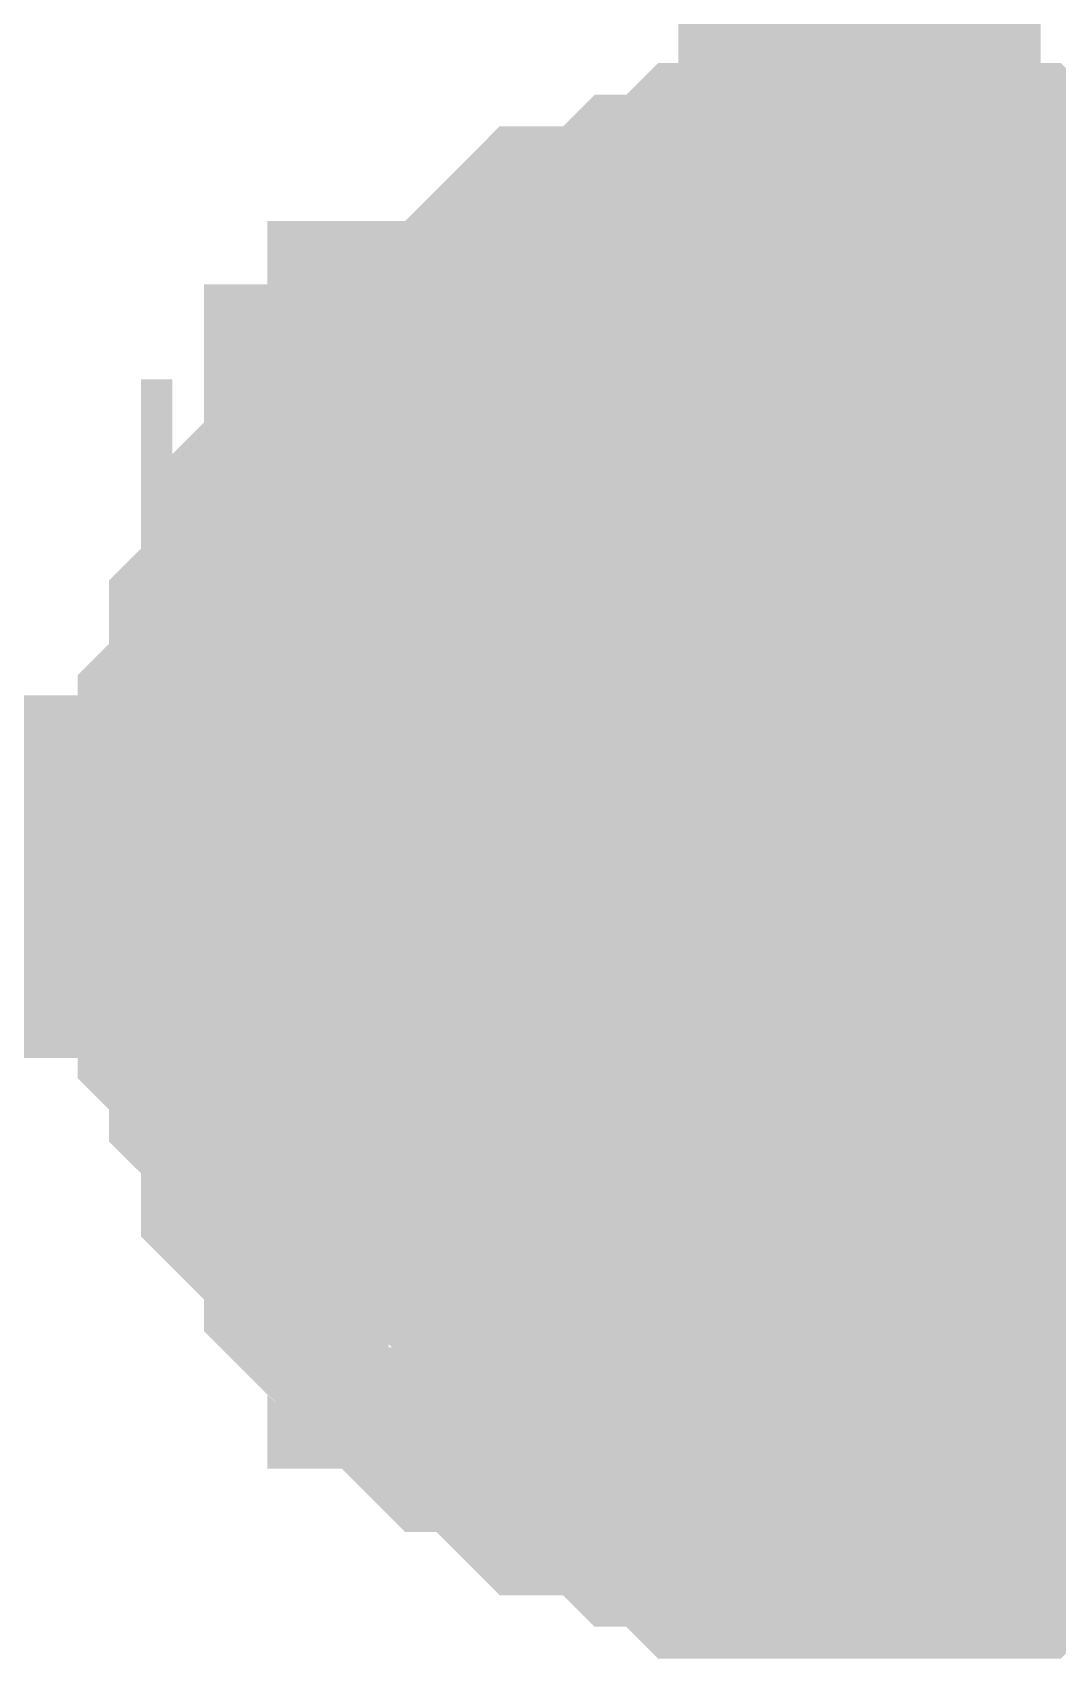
# Model space of a CAD drawing. Header units: inches. Extents: x 0 to 841, y 0 to 594.
# Drawn here: x 739.32 to 740.167, y 291.833 to 293.177 of the extents above; entities that cross this region are included whole.
import ezdxf

# ---------------------------------------------------------------- set-up
doc = ezdxf.new("R2010")
doc.units = ezdxf.units.IN
doc.layers.add('Sheet', color=255, linetype='Continuous')

msp = doc.modelspace()

# ---------------------------------------------------------------- linework, layer by layer
at = {"layer": 'Sheet'}
for points in [[(740.0037, 296.5819, 0.2997, 0.2997, 0), (740.0037, 292.4794, 0.2997, 0.2997, 0)], [(739.5072, 292.4794, 0.2997, 0.2997, 0), (739.5072, 292.5055, 0.2997, 0.2997, 0), (739.5072, 292.5317, 0.2997, 0.2997, 0), (739.5072, 292.5578, 0.2997, 0.2997, 0), (739.5072, 292.5839, 0.2997, 0.2997, 0), (739.5333, 292.6101, 0.2997, 0.2997, 0), (739.5333, 292.6362, 0.2997, 0.2997, 0), (739.5333, 292.6623, 0.2997, 0.2997, 0), (739.5595, 292.6885, 0.2997, 0.2997, 0), (739.5595, 292.7146, 0.2997, 0.2997, 0), (739.5595, 292.7407, 0.2997, 0.2997, 0), (739.5856, 292.7407, 0.2997, 0.2997, 0), (739.5856, 292.7668, 0.2997, 0.2997, 0), (739.6117, 292.793, 0.2997, 0.2997, 0), (739.6117, 292.8191, 0.2997, 0.2997, 0), (739.6379, 292.8191, 0.2997, 0.2997, 0), (739.664, 292.8452, 0.2997, 0.2997, 0), (739.664, 292.8714, 0.2997, 0.2997, 0), (739.6901, 292.8714, 0.2997, 0.2997, 0), (739.7163, 292.8975, 0.2997, 0.2997, 0), (739.7424, 292.9236, 0.2997, 0.2997, 0), (739.7424, 292.9236, 0.2997, 0.2997, 0), (739.7685, 292.9498, 0.2997, 0.2997, 0), (739.7946, 292.9498, 0.2997, 0.2997, 0), (739.8208, 292.9498, 0.2997, 0.2997, 0), (739.8469, 292.9759, 0.2997, 0.2997, 0), (739.873, 292.9759, 0.2997, 0.2997, 0), (739.873, 292.9759, 0.2997, 0.2997, 0), (739.8992, 293.002, 0.2997, 0.2997, 0), (739.9253, 293.002, 0.2997, 0.2997, 0), (739.9514, 293.002, 0.2997, 0.2997, 0), (739.9776, 293.002, 0.2997, 0.2997, 0), (740.0037, 293.002, 0.2997, 0.2997, 0)], [(739.5072, 292.4794, 0.2997, 0.2997, 0), (739.5072, 292.5055, 0.2997, 0.2997, 0), (739.5072, 292.5317, 0.2997, 0.2997, 0), (739.5072, 292.5578, 0.2997, 0.2997, 0), (739.5072, 292.5839, 0.2997, 0.2997, 0), (739.5333, 292.6101, 0.2997, 0.2997, 0), (739.5333, 292.6362, 0.2997, 0.2997, 0), (739.5333, 292.6623, 0.2997, 0.2997, 0), (739.5595, 292.6885, 0.2997, 0.2997, 0), (739.5595, 292.7146, 0.2997, 0.2997, 0), (739.5595, 292.7407, 0.2997, 0.2997, 0), (739.5856, 292.7407, 0.2997, 0.2997, 0), (739.5856, 292.7668, 0.2997, 0.2997, 0), (739.6117, 292.793, 0.2997, 0.2997, 0), (739.6117, 292.8191, 0.2997, 0.2997, 0), (739.6379, 292.8191, 0.2997, 0.2997, 0), (739.664, 292.8452, 0.2997, 0.2997, 0), (739.664, 292.8714, 0.2997, 0.2997, 0), (739.6901, 292.8714, 0.2997, 0.2997, 0), (739.7163, 292.8975, 0.2997, 0.2997, 0), (739.7424, 292.9236, 0.2997, 0.2997, 0), (739.7424, 292.9236, 0.2997, 0.2997, 0), (739.7685, 292.9498, 0.2997, 0.2997, 0), (739.7946, 292.9498, 0.2997, 0.2997, 0), (739.8208, 292.9498, 0.2997, 0.2997, 0), (739.8469, 292.9759, 0.2997, 0.2997, 0), (739.873, 292.9759, 0.2997, 0.2997, 0), (739.873, 292.9759, 0.2997, 0.2997, 0), (739.8992, 293.002, 0.2997, 0.2997, 0), (739.9253, 293.002, 0.2997, 0.2997, 0), (739.9514, 293.002, 0.2997, 0.2997, 0), (739.9776, 293.002, 0.2997, 0.2997, 0), (740.0037, 293.002, 0.2997, 0.2997, 0)], [(739.5072, 292.4794, 0.2997, 0.2997, 0), (739.5072, 292.5055, 0.2997, 0.2997, 0), (739.5072, 292.5317, 0.2997, 0.2997, 0), (739.5072, 292.5578, 0.2997, 0.2997, 0), (739.5072, 292.5839, 0.2997, 0.2997, 0), (739.5333, 292.6101, 0.2997, 0.2997, 0), (739.5333, 292.6362, 0.2997, 0.2997, 0), (739.5333, 292.6623, 0.2997, 0.2997, 0), (739.5595, 292.6885, 0.2997, 0.2997, 0), (739.5595, 292.7146, 0.2997, 0.2997, 0), (739.5595, 292.7407, 0.2997, 0.2997, 0), (739.5856, 292.7407, 0.2997, 0.2997, 0), (739.5856, 292.7668, 0.2997, 0.2997, 0), (739.6117, 292.793, 0.2997, 0.2997, 0), (739.6117, 292.8191, 0.2997, 0.2997, 0), (739.6379, 292.8191, 0.2997, 0.2997, 0), (739.664, 292.8452, 0.2997, 0.2997, 0), (739.664, 292.8714, 0.2997, 0.2997, 0), (739.6901, 292.8714, 0.2997, 0.2997, 0), (739.7163, 292.8975, 0.2997, 0.2997, 0), (739.7424, 292.9236, 0.2997, 0.2997, 0), (739.7424, 292.9236, 0.2997, 0.2997, 0), (739.7685, 292.9498, 0.2997, 0.2997, 0), (739.7946, 292.9498, 0.2997, 0.2997, 0), (739.8208, 292.9498, 0.2997, 0.2997, 0), (739.8469, 292.9759, 0.2997, 0.2997, 0), (739.873, 292.9759, 0.2997, 0.2997, 0), (739.873, 292.9759, 0.2997, 0.2997, 0), (739.8992, 293.002, 0.2997, 0.2997, 0), (739.9253, 293.002, 0.2997, 0.2997, 0), (739.9514, 293.002, 0.2997, 0.2997, 0), (739.9776, 293.002, 0.2997, 0.2997, 0), (740.0037, 293.002, 0.2997, 0.2997, 0)], [(739.5072, 292.4794, 0.2997, 0.2997, 0), (739.5072, 292.5055, 0.2997, 0.2997, 0), (739.5072, 292.5317, 0.2997, 0.2997, 0), (739.5072, 292.5578, 0.2997, 0.2997, 0), (739.5072, 292.5839, 0.2997, 0.2997, 0), (739.5333, 292.6101, 0.2997, 0.2997, 0), (739.5333, 292.6362, 0.2997, 0.2997, 0), (739.5333, 292.6623, 0.2997, 0.2997, 0), (739.5595, 292.6885, 0.2997, 0.2997, 0), (739.5595, 292.7146, 0.2997, 0.2997, 0), (739.5595, 292.7407, 0.2997, 0.2997, 0), (739.5856, 292.7407, 0.2997, 0.2997, 0), (739.5856, 292.7668, 0.2997, 0.2997, 0), (739.6117, 292.793, 0.2997, 0.2997, 0), (739.6117, 292.8191, 0.2997, 0.2997, 0), (739.6379, 292.8191, 0.2997, 0.2997, 0), (739.664, 292.8452, 0.2997, 0.2997, 0), (739.664, 292.8714, 0.2997, 0.2997, 0), (739.6901, 292.8714, 0.2997, 0.2997, 0), (739.7163, 292.8975, 0.2997, 0.2997, 0), (739.7424, 292.9236, 0.2997, 0.2997, 0), (739.7424, 292.9236, 0.2997, 0.2997, 0), (739.7685, 292.9498, 0.2997, 0.2997, 0), (739.7946, 292.9498, 0.2997, 0.2997, 0), (739.8208, 292.9498, 0.2997, 0.2997, 0), (739.8469, 292.9759, 0.2997, 0.2997, 0), (739.873, 292.9759, 0.2997, 0.2997, 0), (739.873, 292.9759, 0.2997, 0.2997, 0), (739.8992, 293.002, 0.2997, 0.2997, 0), (739.9253, 293.002, 0.2997, 0.2997, 0), (739.9514, 293.002, 0.2997, 0.2997, 0), (739.9776, 293.002, 0.2997, 0.2997, 0), (740.0037, 293.002, 0.2997, 0.2997, 0)], [(739.5072, 292.4794, 0.2997, 0.2997, 0), (739.5072, 292.5055, 0.2997, 0.2997, 0), (739.5072, 292.5317, 0.2997, 0.2997, 0), (739.5072, 292.5578, 0.2997, 0.2997, 0), (739.5072, 292.5839, 0.2997, 0.2997, 0), (739.5333, 292.6101, 0.2997, 0.2997, 0), (739.5333, 292.6362, 0.2997, 0.2997, 0), (739.5333, 292.6623, 0.2997, 0.2997, 0), (739.5595, 292.6885, 0.2997, 0.2997, 0), (739.5595, 292.7146, 0.2997, 0.2997, 0), (739.5595, 292.7407, 0.2997, 0.2997, 0), (739.5856, 292.7407, 0.2997, 0.2997, 0), (739.5856, 292.7668, 0.2997, 0.2997, 0), (739.6117, 292.793, 0.2997, 0.2997, 0), (739.6117, 292.8191, 0.2997, 0.2997, 0), (739.6379, 292.8191, 0.2997, 0.2997, 0), (739.664, 292.8452, 0.2997, 0.2997, 0), (739.664, 292.8714, 0.2997, 0.2997, 0), (739.6901, 292.8714, 0.2997, 0.2997, 0), (739.7163, 292.8975, 0.2997, 0.2997, 0), (739.7424, 292.9236, 0.2997, 0.2997, 0), (739.7424, 292.9236, 0.2997, 0.2997, 0), (739.7685, 292.9498, 0.2997, 0.2997, 0), (739.7946, 292.9498, 0.2997, 0.2997, 0), (739.8208, 292.9498, 0.2997, 0.2997, 0), (739.8469, 292.9759, 0.2997, 0.2997, 0), (739.873, 292.9759, 0.2997, 0.2997, 0), (739.873, 292.9759, 0.2997, 0.2997, 0), (739.8992, 293.002, 0.2997, 0.2997, 0), (739.9253, 293.002, 0.2997, 0.2997, 0), (739.9514, 293.002, 0.2997, 0.2997, 0), (739.9776, 293.002, 0.2997, 0.2997, 0), (740.0037, 293.002, 0.2997, 0.2997, 0)], [(740.0037, 293.002, 0.2997, 0.2997, 0), (740.0037, 293.002, 0.2997, 0.2997, 0)], [(740.0037, 293.002, 0.2997, 0.2997, 0), (740.0298, 293.002, 0.2997, 0.2997, 0), (740.056, 293.002, 0.2997, 0.2997, 0), (740.0821, 293.002, 0.2997, 0.2997, 0), (740.1082, 293.002, 0.2997, 0.2997, 0), (740.1344, 292.9759, 0.2997, 0.2997, 0), (740.1605, 292.9759, 0.2997, 0.2997, 0), (740.1866, 292.9759, 0.2997, 0.2997, 0), (740.2127, 292.9498, 0.2997, 0.2997, 0), (740.2389, 292.9498, 0.2997, 0.2997, 0), (740.265, 292.9498, 0.2997, 0.2997, 0), (740.265, 292.9236, 0.2997, 0.2997, 0), (740.2911, 292.9236, 0.2997, 0.2997, 0), (740.3173, 292.8975, 0.2997, 0.2997, 0)], [(740.0037, 293.002, 0.2997, 0.2997, 0), (740.0037, 293.002, 0.2997, 0.2997, 0)], [(740.0037, 293.002, 0.2997, 0.2997, 0), (740.0298, 293.002, 0.2997, 0.2997, 0), (740.056, 293.002, 0.2997, 0.2997, 0), (740.0821, 293.002, 0.2997, 0.2997, 0), (740.1082, 293.002, 0.2997, 0.2997, 0), (740.1344, 292.9759, 0.2997, 0.2997, 0), (740.1605, 292.9759, 0.2997, 0.2997, 0), (740.1866, 292.9759, 0.2997, 0.2997, 0), (740.2127, 292.9498, 0.2997, 0.2997, 0), (740.2389, 292.9498, 0.2997, 0.2997, 0), (740.265, 292.9498, 0.2997, 0.2997, 0), (740.265, 292.9236, 0.2997, 0.2997, 0), (740.2911, 292.9236, 0.2997, 0.2997, 0), (740.3173, 292.8975, 0.2997, 0.2997, 0)], [(740.0037, 293.002, 0.2997, 0.2997, 0), (740.0037, 293.002, 0.2997, 0.2997, 0)], [(740.0037, 293.002, 0.2997, 0.2997, 0), (740.0298, 293.002, 0.2997, 0.2997, 0), (740.056, 293.002, 0.2997, 0.2997, 0), (740.0821, 293.002, 0.2997, 0.2997, 0), (740.1082, 293.002, 0.2997, 0.2997, 0), (740.1344, 292.9759, 0.2997, 0.2997, 0), (740.1605, 292.9759, 0.2997, 0.2997, 0), (740.1866, 292.9759, 0.2997, 0.2997, 0), (740.2127, 292.9498, 0.2997, 0.2997, 0), (740.2389, 292.9498, 0.2997, 0.2997, 0), (740.265, 292.9498, 0.2997, 0.2997, 0), (740.265, 292.9236, 0.2997, 0.2997, 0), (740.2911, 292.9236, 0.2997, 0.2997, 0), (740.3173, 292.8975, 0.2997, 0.2997, 0)], [(740.0037, 293.002, 0.2997, 0.2997, 0), (740.0037, 293.002, 0.2997, 0.2997, 0)], [(740.0037, 293.002, 0.2997, 0.2997, 0), (740.0298, 293.002, 0.2997, 0.2997, 0), (740.056, 293.002, 0.2997, 0.2997, 0), (740.0821, 293.002, 0.2997, 0.2997, 0), (740.1082, 293.002, 0.2997, 0.2997, 0), (740.1344, 292.9759, 0.2997, 0.2997, 0), (740.1605, 292.9759, 0.2997, 0.2997, 0), (740.1866, 292.9759, 0.2997, 0.2997, 0), (740.2127, 292.9498, 0.2997, 0.2997, 0), (740.2389, 292.9498, 0.2997, 0.2997, 0), (740.265, 292.9498, 0.2997, 0.2997, 0), (740.265, 292.9236, 0.2997, 0.2997, 0), (740.2911, 292.9236, 0.2997, 0.2997, 0), (740.3173, 292.8975, 0.2997, 0.2997, 0)], [(740.0037, 293.002, 0.2997, 0.2997, 0), (740.0037, 293.002, 0.2997, 0.2997, 0)], [(740.0037, 293.002, 0.2997, 0.2997, 0), (740.0298, 293.002, 0.2997, 0.2997, 0), (740.056, 293.002, 0.2997, 0.2997, 0), (740.0821, 293.002, 0.2997, 0.2997, 0), (740.1082, 293.002, 0.2997, 0.2997, 0), (740.1344, 292.9759, 0.2997, 0.2997, 0), (740.1605, 292.9759, 0.2997, 0.2997, 0), (740.1866, 292.9759, 0.2997, 0.2997, 0), (740.2127, 292.9498, 0.2997, 0.2997, 0), (740.2389, 292.9498, 0.2997, 0.2997, 0), (740.265, 292.9498, 0.2997, 0.2997, 0), (740.265, 292.9236, 0.2997, 0.2997, 0), (740.2911, 292.9236, 0.2997, 0.2997, 0), (740.3173, 292.8975, 0.2997, 0.2997, 0)], [(739.5072, 292.4794, 0.0991, 0.0991, 0), (739.5072, 292.5055, 0.0991, 0.0991, 0), (739.5072, 292.5317, 0.0991, 0.0991, 0), (739.5072, 292.5578, 0.0991, 0.0991, 0), (739.5072, 292.5839, 0.0991, 0.0991, 0), (739.5333, 292.6101, 0.0991, 0.0991, 0), (739.5333, 292.6362, 0.0991, 0.0991, 0), (739.5333, 292.6623, 0.0991, 0.0991, 0), (739.5595, 292.6885, 0.0991, 0.0991, 0), (739.5595, 292.7146, 0.0991, 0.0991, 0), (739.5595, 292.7407, 0.0991, 0.0991, 0), (739.5856, 292.7407, 0.0991, 0.0991, 0), (739.5856, 292.7668, 0.0991, 0.0991, 0), (739.6117, 292.793, 0.0991, 0.0991, 0), (739.6117, 292.8191, 0.0991, 0.0991, 0), (739.6379, 292.8191, 0.0991, 0.0991, 0), (739.664, 292.8452, 0.0991, 0.0991, 0), (739.664, 292.8714, 0.0991, 0.0991, 0), (739.6901, 292.8714, 0.0991, 0.0991, 0), (739.7163, 292.8975, 0.0991, 0.0991, 0), (739.7424, 292.9236, 0.0991, 0.0991, 0), (739.7424, 292.9236, 0.0991, 0.0991, 0), (739.7685, 292.9498, 0.0991, 0.0991, 0), (739.7946, 292.9498, 0.0991, 0.0991, 0), (739.8208, 292.9498, 0.0991, 0.0991, 0), (739.8469, 292.9759, 0.0991, 0.0991, 0), (739.873, 292.9759, 0.0991, 0.0991, 0), (739.873, 292.9759, 0.0991, 0.0991, 0), (739.8992, 293.002, 0.0991, 0.0991, 0), (739.9253, 293.002, 0.0991, 0.0991, 0), (739.9514, 293.002, 0.0991, 0.0991, 0), (739.9776, 293.002, 0.0991, 0.0991, 0), (740.0037, 293.002, 0.0991, 0.0991, 0)], [(739.5072, 292.4794, 0.0991, 0.0991, 0), (739.5072, 292.5055, 0.0991, 0.0991, 0), (739.5072, 292.5317, 0.0991, 0.0991, 0), (739.5072, 292.5578, 0.0991, 0.0991, 0), (739.5072, 292.5839, 0.0991, 0.0991, 0), (739.5333, 292.6101, 0.0991, 0.0991, 0), (739.5333, 292.6362, 0.0991, 0.0991, 0), (739.5333, 292.6623, 0.0991, 0.0991, 0), (739.5595, 292.6885, 0.0991, 0.0991, 0), (739.5595, 292.7146, 0.0991, 0.0991, 0), (739.5595, 292.7407, 0.0991, 0.0991, 0), (739.5856, 292.7407, 0.0991, 0.0991, 0), (739.5856, 292.7668, 0.0991, 0.0991, 0), (739.6117, 292.793, 0.0991, 0.0991, 0), (739.6117, 292.8191, 0.0991, 0.0991, 0), (739.6379, 292.8191, 0.0991, 0.0991, 0), (739.664, 292.8452, 0.0991, 0.0991, 0), (739.664, 292.8714, 0.0991, 0.0991, 0), (739.6901, 292.8714, 0.0991, 0.0991, 0), (739.7163, 292.8975, 0.0991, 0.0991, 0), (739.7424, 292.9236, 0.0991, 0.0991, 0), (739.7424, 292.9236, 0.0991, 0.0991, 0), (739.7685, 292.9498, 0.0991, 0.0991, 0), (739.7946, 292.9498, 0.0991, 0.0991, 0), (739.8208, 292.9498, 0.0991, 0.0991, 0), (739.8469, 292.9759, 0.0991, 0.0991, 0), (739.873, 292.9759, 0.0991, 0.0991, 0), (739.873, 292.9759, 0.0991, 0.0991, 0), (739.8992, 293.002, 0.0991, 0.0991, 0), (739.9253, 293.002, 0.0991, 0.0991, 0), (739.9514, 293.002, 0.0991, 0.0991, 0), (739.9776, 293.002, 0.0991, 0.0991, 0), (740.0037, 293.002, 0.0991, 0.0991, 0)], [(739.5072, 292.4794, 0.0991, 0.0991, 0), (739.5072, 292.5055, 0.0991, 0.0991, 0), (739.5072, 292.5317, 0.0991, 0.0991, 0), (739.5072, 292.5578, 0.0991, 0.0991, 0), (739.5072, 292.5839, 0.0991, 0.0991, 0), (739.5333, 292.6101, 0.0991, 0.0991, 0), (739.5333, 292.6362, 0.0991, 0.0991, 0), (739.5333, 292.6623, 0.0991, 0.0991, 0), (739.5595, 292.6885, 0.0991, 0.0991, 0), (739.5595, 292.7146, 0.0991, 0.0991, 0), (739.5595, 292.7407, 0.0991, 0.0991, 0), (739.5856, 292.7407, 0.0991, 0.0991, 0), (739.5856, 292.7668, 0.0991, 0.0991, 0), (739.6117, 292.793, 0.0991, 0.0991, 0), (739.6117, 292.8191, 0.0991, 0.0991, 0), (739.6379, 292.8191, 0.0991, 0.0991, 0), (739.664, 292.8452, 0.0991, 0.0991, 0), (739.664, 292.8714, 0.0991, 0.0991, 0), (739.6901, 292.8714, 0.0991, 0.0991, 0), (739.7163, 292.8975, 0.0991, 0.0991, 0), (739.7424, 292.9236, 0.0991, 0.0991, 0), (739.7424, 292.9236, 0.0991, 0.0991, 0), (739.7685, 292.9498, 0.0991, 0.0991, 0), (739.7946, 292.9498, 0.0991, 0.0991, 0), (739.8208, 292.9498, 0.0991, 0.0991, 0), (739.8469, 292.9759, 0.0991, 0.0991, 0), (739.873, 292.9759, 0.0991, 0.0991, 0), (739.873, 292.9759, 0.0991, 0.0991, 0), (739.8992, 293.002, 0.0991, 0.0991, 0), (739.9253, 293.002, 0.0991, 0.0991, 0), (739.9514, 293.002, 0.0991, 0.0991, 0), (739.9776, 293.002, 0.0991, 0.0991, 0), (740.0037, 293.002, 0.0991, 0.0991, 0)], [(739.5072, 292.4794, 0.0991, 0.0991, 0), (739.5072, 292.5055, 0.0991, 0.0991, 0), (739.5072, 292.5317, 0.0991, 0.0991, 0), (739.5072, 292.5578, 0.0991, 0.0991, 0), (739.5072, 292.5839, 0.0991, 0.0991, 0), (739.5333, 292.6101, 0.0991, 0.0991, 0), (739.5333, 292.6362, 0.0991, 0.0991, 0), (739.5333, 292.6623, 0.0991, 0.0991, 0), (739.5595, 292.6885, 0.0991, 0.0991, 0), (739.5595, 292.7146, 0.0991, 0.0991, 0), (739.5595, 292.7407, 0.0991, 0.0991, 0), (739.5856, 292.7407, 0.0991, 0.0991, 0), (739.5856, 292.7668, 0.0991, 0.0991, 0), (739.6117, 292.793, 0.0991, 0.0991, 0), (739.6117, 292.8191, 0.0991, 0.0991, 0), (739.6379, 292.8191, 0.0991, 0.0991, 0), (739.664, 292.8452, 0.0991, 0.0991, 0), (739.664, 292.8714, 0.0991, 0.0991, 0), (739.6901, 292.8714, 0.0991, 0.0991, 0), (739.7163, 292.8975, 0.0991, 0.0991, 0), (739.7424, 292.9236, 0.0991, 0.0991, 0), (739.7424, 292.9236, 0.0991, 0.0991, 0), (739.7685, 292.9498, 0.0991, 0.0991, 0), (739.7946, 292.9498, 0.0991, 0.0991, 0), (739.8208, 292.9498, 0.0991, 0.0991, 0), (739.8469, 292.9759, 0.0991, 0.0991, 0), (739.873, 292.9759, 0.0991, 0.0991, 0), (739.873, 292.9759, 0.0991, 0.0991, 0), (739.8992, 293.002, 0.0991, 0.0991, 0), (739.9253, 293.002, 0.0991, 0.0991, 0), (739.9514, 293.002, 0.0991, 0.0991, 0), (739.9776, 293.002, 0.0991, 0.0991, 0), (740.0037, 293.002, 0.0991, 0.0991, 0)], [(739.5072, 292.4794, 0.0991, 0.0991, 0), (739.5072, 292.5055, 0.0991, 0.0991, 0), (739.5072, 292.5317, 0.0991, 0.0991, 0), (739.5072, 292.5578, 0.0991, 0.0991, 0), (739.5072, 292.5839, 0.0991, 0.0991, 0), (739.5333, 292.6101, 0.0991, 0.0991, 0), (739.5333, 292.6362, 0.0991, 0.0991, 0), (739.5333, 292.6623, 0.0991, 0.0991, 0), (739.5595, 292.6885, 0.0991, 0.0991, 0), (739.5595, 292.7146, 0.0991, 0.0991, 0), (739.5595, 292.7407, 0.0991, 0.0991, 0), (739.5856, 292.7407, 0.0991, 0.0991, 0), (739.5856, 292.7668, 0.0991, 0.0991, 0), (739.6117, 292.793, 0.0991, 0.0991, 0), (739.6117, 292.8191, 0.0991, 0.0991, 0), (739.6379, 292.8191, 0.0991, 0.0991, 0), (739.664, 292.8452, 0.0991, 0.0991, 0), (739.664, 292.8714, 0.0991, 0.0991, 0), (739.6901, 292.8714, 0.0991, 0.0991, 0), (739.7163, 292.8975, 0.0991, 0.0991, 0), (739.7424, 292.9236, 0.0991, 0.0991, 0), (739.7424, 292.9236, 0.0991, 0.0991, 0), (739.7685, 292.9498, 0.0991, 0.0991, 0), (739.7946, 292.9498, 0.0991, 0.0991, 0), (739.8208, 292.9498, 0.0991, 0.0991, 0), (739.8469, 292.9759, 0.0991, 0.0991, 0), (739.873, 292.9759, 0.0991, 0.0991, 0), (739.873, 292.9759, 0.0991, 0.0991, 0), (739.8992, 293.002, 0.0991, 0.0991, 0), (739.9253, 293.002, 0.0991, 0.0991, 0), (739.9514, 293.002, 0.0991, 0.0991, 0), (739.9776, 293.002, 0.0991, 0.0991, 0), (740.0037, 293.002, 0.0991, 0.0991, 0)], [(740.0037, 293.002, 0.0991, 0.0991, 0), (740.0037, 293.002, 0.0991, 0.0991, 0)], [(740.0037, 293.002, 0.0991, 0.0991, 0), (740.0298, 293.002, 0.0991, 0.0991, 0), (740.056, 293.002, 0.0991, 0.0991, 0), (740.0821, 293.002, 0.0991, 0.0991, 0), (740.1082, 293.002, 0.0991, 0.0991, 0), (740.1344, 292.9759, 0.0991, 0.0991, 0), (740.1605, 292.9759, 0.0991, 0.0991, 0), (740.1866, 292.9759, 0.0991, 0.0991, 0), (740.2127, 292.9498, 0.0991, 0.0991, 0), (740.2389, 292.9498, 0.0991, 0.0991, 0)], [(740.0037, 293.002, 0.0991, 0.0991, 0), (740.0037, 293.002, 0.0991, 0.0991, 0)], [(740.0037, 293.002, 0.0991, 0.0991, 0), (740.0298, 293.002, 0.0991, 0.0991, 0), (740.056, 293.002, 0.0991, 0.0991, 0), (740.0821, 293.002, 0.0991, 0.0991, 0), (740.1082, 293.002, 0.0991, 0.0991, 0), (740.1344, 292.9759, 0.0991, 0.0991, 0), (740.1605, 292.9759, 0.0991, 0.0991, 0), (740.1866, 292.9759, 0.0991, 0.0991, 0), (740.2127, 292.9498, 0.0991, 0.0991, 0), (740.2389, 292.9498, 0.0991, 0.0991, 0)], [(740.0037, 293.002, 0.0991, 0.0991, 0), (740.0037, 293.002, 0.0991, 0.0991, 0)], [(740.0037, 293.002, 0.0991, 0.0991, 0), (740.0298, 293.002, 0.0991, 0.0991, 0), (740.056, 293.002, 0.0991, 0.0991, 0), (740.0821, 293.002, 0.0991, 0.0991, 0), (740.1082, 293.002, 0.0991, 0.0991, 0), (740.1344, 292.9759, 0.0991, 0.0991, 0), (740.1605, 292.9759, 0.0991, 0.0991, 0), (740.1866, 292.9759, 0.0991, 0.0991, 0), (740.2127, 292.9498, 0.0991, 0.0991, 0), (740.2389, 292.9498, 0.0991, 0.0991, 0)], [(740.0037, 293.002, 0.0991, 0.0991, 0), (740.0037, 293.002, 0.0991, 0.0991, 0)], [(740.0037, 293.002, 0.0991, 0.0991, 0), (740.0298, 293.002, 0.0991, 0.0991, 0), (740.056, 293.002, 0.0991, 0.0991, 0), (740.0821, 293.002, 0.0991, 0.0991, 0), (740.1082, 293.002, 0.0991, 0.0991, 0), (740.1344, 292.9759, 0.0991, 0.0991, 0), (740.1605, 292.9759, 0.0991, 0.0991, 0), (740.1866, 292.9759, 0.0991, 0.0991, 0), (740.2127, 292.9498, 0.0991, 0.0991, 0), (740.2389, 292.9498, 0.0991, 0.0991, 0)], [(740.0037, 293.002, 0.0991, 0.0991, 0), (740.0037, 293.002, 0.0991, 0.0991, 0)], [(740.0037, 293.002, 0.0991, 0.0991, 0), (740.0298, 293.002, 0.0991, 0.0991, 0), (740.056, 293.002, 0.0991, 0.0991, 0), (740.0821, 293.002, 0.0991, 0.0991, 0), (740.1082, 293.002, 0.0991, 0.0991, 0), (740.1344, 292.9759, 0.0991, 0.0991, 0), (740.1605, 292.9759, 0.0991, 0.0991, 0), (740.1866, 292.9759, 0.0991, 0.0991, 0), (740.2127, 292.9498, 0.0991, 0.0991, 0), (740.2389, 292.9498, 0.0991, 0.0991, 0)], [(752.5204, 292.4794, 0.2997, 0.2997, 0), (740.0037, 292.4794, 0.2997, 0.2997, 0), (735.0127, 292.4794, 0.2997, 0.2997, 0)], [(740.0037, 291.9829, 0.2997, 0.2997, 0), (739.9776, 291.9829, 0.2997, 0.2997, 0), (739.9514, 291.9829, 0.2997, 0.2997, 0), (739.9253, 291.9829, 0.2997, 0.2997, 0), (739.8992, 291.9829, 0.2997, 0.2997, 0), (739.873, 292.0091, 0.2997, 0.2997, 0), (739.873, 292.0091, 0.2997, 0.2997, 0), (739.8469, 292.0091, 0.2997, 0.2997, 0), (739.8208, 292.0352, 0.2997, 0.2997, 0), (739.7946, 292.0352, 0.2997, 0.2997, 0), (739.7685, 292.0352, 0.2997, 0.2997, 0), (739.7424, 292.0613, 0.2997, 0.2997, 0), (739.7424, 292.0613, 0.2997, 0.2997, 0), (739.7163, 292.0875, 0.2997, 0.2997, 0), (739.6901, 292.0875, 0.2997, 0.2997, 0), (739.664, 292.1136, 0.2997, 0.2997, 0), (739.664, 292.1397, 0.2997, 0.2997, 0), (739.6379, 292.1397, 0.2997, 0.2997, 0), (739.6117, 292.1658, 0.2997, 0.2997, 0), (739.6117, 292.192, 0.2997, 0.2997, 0), (739.5856, 292.2181, 0.2997, 0.2997, 0), (739.5856, 292.2181, 0.2997, 0.2997, 0), (739.5595, 292.2442, 0.2997, 0.2997, 0), (739.5595, 292.2704, 0.2997, 0.2997, 0), (739.5595, 292.2965, 0.2997, 0.2997, 0), (739.5333, 292.3226, 0.2997, 0.2997, 0), (739.5333, 292.3488, 0.2997, 0.2997, 0), (739.5333, 292.3488, 0.2997, 0.2997, 0), (739.5072, 292.3749, 0.2997, 0.2997, 0), (739.5072, 292.401, 0.2997, 0.2997, 0), (739.5072, 292.4272, 0.2997, 0.2997, 0), (739.5072, 292.4533, 0.2997, 0.2997, 0), (739.5072, 292.4794, 0.2997, 0.2997, 0)], [(739.5072, 292.4794, 0.2997, 0.2997, 0), (739.5072, 292.4794, 0.2997, 0.2997, 0)], [(740.0037, 291.9829, 0.2997, 0.2997, 0), (739.9776, 291.9829, 0.2997, 0.2997, 0), (739.9514, 291.9829, 0.2997, 0.2997, 0), (739.9253, 291.9829, 0.2997, 0.2997, 0), (739.8992, 291.9829, 0.2997, 0.2997, 0), (739.873, 292.0091, 0.2997, 0.2997, 0), (739.873, 292.0091, 0.2997, 0.2997, 0), (739.8469, 292.0091, 0.2997, 0.2997, 0), (739.8208, 292.0352, 0.2997, 0.2997, 0), (739.7946, 292.0352, 0.2997, 0.2997, 0), (739.7685, 292.0352, 0.2997, 0.2997, 0), (739.7424, 292.0613, 0.2997, 0.2997, 0), (739.7424, 292.0613, 0.2997, 0.2997, 0), (739.7163, 292.0875, 0.2997, 0.2997, 0), (739.6901, 292.0875, 0.2997, 0.2997, 0), (739.664, 292.1136, 0.2997, 0.2997, 0), (739.664, 292.1397, 0.2997, 0.2997, 0), (739.6379, 292.1397, 0.2997, 0.2997, 0), (739.6117, 292.1658, 0.2997, 0.2997, 0), (739.6117, 292.192, 0.2997, 0.2997, 0), (739.5856, 292.2181, 0.2997, 0.2997, 0), (739.5856, 292.2181, 0.2997, 0.2997, 0), (739.5595, 292.2442, 0.2997, 0.2997, 0), (739.5595, 292.2704, 0.2997, 0.2997, 0), (739.5595, 292.2965, 0.2997, 0.2997, 0), (739.5333, 292.3226, 0.2997, 0.2997, 0), (739.5333, 292.3488, 0.2997, 0.2997, 0), (739.5333, 292.3488, 0.2997, 0.2997, 0), (739.5072, 292.3749, 0.2997, 0.2997, 0), (739.5072, 292.401, 0.2997, 0.2997, 0), (739.5072, 292.4272, 0.2997, 0.2997, 0), (739.5072, 292.4533, 0.2997, 0.2997, 0), (739.5072, 292.4794, 0.2997, 0.2997, 0)], [(739.5072, 292.4794, 0.2997, 0.2997, 0), (739.5072, 292.4794, 0.2997, 0.2997, 0)], [(740.0037, 291.9829, 0.2997, 0.2997, 0), (739.9776, 291.9829, 0.2997, 0.2997, 0), (739.9514, 291.9829, 0.2997, 0.2997, 0), (739.9253, 291.9829, 0.2997, 0.2997, 0), (739.8992, 291.9829, 0.2997, 0.2997, 0), (739.873, 292.0091, 0.2997, 0.2997, 0), (739.873, 292.0091, 0.2997, 0.2997, 0), (739.8469, 292.0091, 0.2997, 0.2997, 0), (739.8208, 292.0352, 0.2997, 0.2997, 0), (739.7946, 292.0352, 0.2997, 0.2997, 0), (739.7685, 292.0352, 0.2997, 0.2997, 0), (739.7424, 292.0613, 0.2997, 0.2997, 0), (739.7424, 292.0613, 0.2997, 0.2997, 0), (739.7163, 292.0875, 0.2997, 0.2997, 0), (739.6901, 292.0875, 0.2997, 0.2997, 0), (739.664, 292.1136, 0.2997, 0.2997, 0), (739.664, 292.1397, 0.2997, 0.2997, 0), (739.6379, 292.1397, 0.2997, 0.2997, 0), (739.6117, 292.1658, 0.2997, 0.2997, 0), (739.6117, 292.192, 0.2997, 0.2997, 0), (739.5856, 292.2181, 0.2997, 0.2997, 0), (739.5856, 292.2181, 0.2997, 0.2997, 0), (739.5595, 292.2442, 0.2997, 0.2997, 0), (739.5595, 292.2704, 0.2997, 0.2997, 0), (739.5595, 292.2965, 0.2997, 0.2997, 0), (739.5333, 292.3226, 0.2997, 0.2997, 0), (739.5333, 292.3488, 0.2997, 0.2997, 0), (739.5333, 292.3488, 0.2997, 0.2997, 0), (739.5072, 292.3749, 0.2997, 0.2997, 0), (739.5072, 292.401, 0.2997, 0.2997, 0), (739.5072, 292.4272, 0.2997, 0.2997, 0), (739.5072, 292.4533, 0.2997, 0.2997, 0), (739.5072, 292.4794, 0.2997, 0.2997, 0)], [(739.5072, 292.4794, 0.2997, 0.2997, 0), (739.5072, 292.4794, 0.2997, 0.2997, 0)], [(740.0037, 291.9829, 0.2997, 0.2997, 0), (739.9776, 291.9829, 0.2997, 0.2997, 0), (739.9514, 291.9829, 0.2997, 0.2997, 0), (739.9253, 291.9829, 0.2997, 0.2997, 0), (739.8992, 291.9829, 0.2997, 0.2997, 0), (739.873, 292.0091, 0.2997, 0.2997, 0), (739.873, 292.0091, 0.2997, 0.2997, 0), (739.8469, 292.0091, 0.2997, 0.2997, 0), (739.8208, 292.0352, 0.2997, 0.2997, 0), (739.7946, 292.0352, 0.2997, 0.2997, 0), (739.7685, 292.0352, 0.2997, 0.2997, 0), (739.7424, 292.0613, 0.2997, 0.2997, 0), (739.7424, 292.0613, 0.2997, 0.2997, 0), (739.7163, 292.0875, 0.2997, 0.2997, 0), (739.6901, 292.0875, 0.2997, 0.2997, 0), (739.664, 292.1136, 0.2997, 0.2997, 0), (739.664, 292.1397, 0.2997, 0.2997, 0), (739.6379, 292.1397, 0.2997, 0.2997, 0), (739.6117, 292.1658, 0.2997, 0.2997, 0), (739.6117, 292.192, 0.2997, 0.2997, 0), (739.5856, 292.2181, 0.2997, 0.2997, 0), (739.5856, 292.2181, 0.2997, 0.2997, 0), (739.5595, 292.2442, 0.2997, 0.2997, 0), (739.5595, 292.2704, 0.2997, 0.2997, 0), (739.5595, 292.2965, 0.2997, 0.2997, 0), (739.5333, 292.3226, 0.2997, 0.2997, 0), (739.5333, 292.3488, 0.2997, 0.2997, 0), (739.5333, 292.3488, 0.2997, 0.2997, 0), (739.5072, 292.3749, 0.2997, 0.2997, 0), (739.5072, 292.401, 0.2997, 0.2997, 0), (739.5072, 292.4272, 0.2997, 0.2997, 0), (739.5072, 292.4533, 0.2997, 0.2997, 0), (739.5072, 292.4794, 0.2997, 0.2997, 0)], [(739.5072, 292.4794, 0.2997, 0.2997, 0), (739.5072, 292.4794, 0.2997, 0.2997, 0)], [(740.0037, 291.9829, 0.2997, 0.2997, 0), (739.9776, 291.9829, 0.2997, 0.2997, 0), (739.9514, 291.9829, 0.2997, 0.2997, 0), (739.9253, 291.9829, 0.2997, 0.2997, 0), (739.8992, 291.9829, 0.2997, 0.2997, 0), (739.873, 292.0091, 0.2997, 0.2997, 0), (739.873, 292.0091, 0.2997, 0.2997, 0), (739.8469, 292.0091, 0.2997, 0.2997, 0), (739.8208, 292.0352, 0.2997, 0.2997, 0), (739.7946, 292.0352, 0.2997, 0.2997, 0), (739.7685, 292.0352, 0.2997, 0.2997, 0), (739.7424, 292.0613, 0.2997, 0.2997, 0), (739.7424, 292.0613, 0.2997, 0.2997, 0), (739.7163, 292.0875, 0.2997, 0.2997, 0), (739.6901, 292.0875, 0.2997, 0.2997, 0), (739.664, 292.1136, 0.2997, 0.2997, 0), (739.664, 292.1397, 0.2997, 0.2997, 0), (739.6379, 292.1397, 0.2997, 0.2997, 0), (739.6117, 292.1658, 0.2997, 0.2997, 0), (739.6117, 292.192, 0.2997, 0.2997, 0), (739.5856, 292.2181, 0.2997, 0.2997, 0), (739.5856, 292.2181, 0.2997, 0.2997, 0), (739.5595, 292.2442, 0.2997, 0.2997, 0), (739.5595, 292.2704, 0.2997, 0.2997, 0), (739.5595, 292.2965, 0.2997, 0.2997, 0), (739.5333, 292.3226, 0.2997, 0.2997, 0), (739.5333, 292.3488, 0.2997, 0.2997, 0), (739.5333, 292.3488, 0.2997, 0.2997, 0), (739.5072, 292.3749, 0.2997, 0.2997, 0), (739.5072, 292.401, 0.2997, 0.2997, 0), (739.5072, 292.4272, 0.2997, 0.2997, 0), (739.5072, 292.4533, 0.2997, 0.2997, 0), (739.5072, 292.4794, 0.2997, 0.2997, 0)], [(739.5072, 292.4794, 0.2997, 0.2997, 0), (739.5072, 292.4794, 0.2997, 0.2997, 0)], [(740.0037, 291.9829, 0.0991, 0.0991, 0), (739.9776, 291.9829, 0.0991, 0.0991, 0), (739.9514, 291.9829, 0.0991, 0.0991, 0), (739.9253, 291.9829, 0.0991, 0.0991, 0), (739.8992, 291.9829, 0.0991, 0.0991, 0), (739.873, 292.0091, 0.0991, 0.0991, 0), (739.873, 292.0091, 0.0991, 0.0991, 0), (739.8469, 292.0091, 0.0991, 0.0991, 0), (739.8208, 292.0352, 0.0991, 0.0991, 0), (739.7946, 292.0352, 0.0991, 0.0991, 0), (739.7685, 292.0352, 0.0991, 0.0991, 0), (739.7424, 292.0613, 0.0991, 0.0991, 0), (739.7424, 292.0613, 0.0991, 0.0991, 0), (739.7163, 292.0875, 0.0991, 0.0991, 0), (739.6901, 292.0875, 0.0991, 0.0991, 0), (739.664, 292.1136, 0.0991, 0.0991, 0), (739.664, 292.1397, 0.0991, 0.0991, 0), (739.6379, 292.1397, 0.0991, 0.0991, 0), (739.6117, 292.1658, 0.0991, 0.0991, 0), (739.6117, 292.192, 0.0991, 0.0991, 0), (739.5856, 292.2181, 0.0991, 0.0991, 0), (739.5856, 292.2181, 0.0991, 0.0991, 0), (739.5595, 292.2442, 0.0991, 0.0991, 0), (739.5595, 292.2704, 0.0991, 0.0991, 0), (739.5595, 292.2965, 0.0991, 0.0991, 0), (739.5333, 292.3226, 0.0991, 0.0991, 0), (739.5333, 292.3488, 0.0991, 0.0991, 0), (739.5333, 292.3488, 0.0991, 0.0991, 0), (739.5072, 292.3749, 0.0991, 0.0991, 0), (739.5072, 292.401, 0.0991, 0.0991, 0), (739.5072, 292.4272, 0.0991, 0.0991, 0), (739.5072, 292.4533, 0.0991, 0.0991, 0), (739.5072, 292.4794, 0.0991, 0.0991, 0)], [(739.5072, 292.4794, 0.0991, 0.0991, 0), (739.5072, 292.4794, 0.0991, 0.0991, 0)], [(740.0037, 291.9829, 0.0991, 0.0991, 0), (739.9776, 291.9829, 0.0991, 0.0991, 0), (739.9514, 291.9829, 0.0991, 0.0991, 0), (739.9253, 291.9829, 0.0991, 0.0991, 0), (739.8992, 291.9829, 0.0991, 0.0991, 0), (739.873, 292.0091, 0.0991, 0.0991, 0), (739.873, 292.0091, 0.0991, 0.0991, 0), (739.8469, 292.0091, 0.0991, 0.0991, 0), (739.8208, 292.0352, 0.0991, 0.0991, 0), (739.7946, 292.0352, 0.0991, 0.0991, 0), (739.7685, 292.0352, 0.0991, 0.0991, 0), (739.7424, 292.0613, 0.0991, 0.0991, 0), (739.7424, 292.0613, 0.0991, 0.0991, 0), (739.7163, 292.0875, 0.0991, 0.0991, 0), (739.6901, 292.0875, 0.0991, 0.0991, 0), (739.664, 292.1136, 0.0991, 0.0991, 0), (739.664, 292.1397, 0.0991, 0.0991, 0), (739.6379, 292.1397, 0.0991, 0.0991, 0), (739.6117, 292.1658, 0.0991, 0.0991, 0), (739.6117, 292.192, 0.0991, 0.0991, 0), (739.5856, 292.2181, 0.0991, 0.0991, 0), (739.5856, 292.2181, 0.0991, 0.0991, 0), (739.5595, 292.2442, 0.0991, 0.0991, 0), (739.5595, 292.2704, 0.0991, 0.0991, 0), (739.5595, 292.2965, 0.0991, 0.0991, 0), (739.5333, 292.3226, 0.0991, 0.0991, 0), (739.5333, 292.3488, 0.0991, 0.0991, 0), (739.5333, 292.3488, 0.0991, 0.0991, 0), (739.5072, 292.3749, 0.0991, 0.0991, 0), (739.5072, 292.401, 0.0991, 0.0991, 0), (739.5072, 292.4272, 0.0991, 0.0991, 0), (739.5072, 292.4533, 0.0991, 0.0991, 0), (739.5072, 292.4794, 0.0991, 0.0991, 0)], [(739.5072, 292.4794, 0.0991, 0.0991, 0), (739.5072, 292.4794, 0.0991, 0.0991, 0)], [(740.0037, 291.9829, 0.0991, 0.0991, 0), (739.9776, 291.9829, 0.0991, 0.0991, 0), (739.9514, 291.9829, 0.0991, 0.0991, 0), (739.9253, 291.9829, 0.0991, 0.0991, 0), (739.8992, 291.9829, 0.0991, 0.0991, 0), (739.873, 292.0091, 0.0991, 0.0991, 0), (739.873, 292.0091, 0.0991, 0.0991, 0), (739.8469, 292.0091, 0.0991, 0.0991, 0), (739.8208, 292.0352, 0.0991, 0.0991, 0), (739.7946, 292.0352, 0.0991, 0.0991, 0), (739.7685, 292.0352, 0.0991, 0.0991, 0), (739.7424, 292.0613, 0.0991, 0.0991, 0), (739.7424, 292.0613, 0.0991, 0.0991, 0), (739.7163, 292.0875, 0.0991, 0.0991, 0), (739.6901, 292.0875, 0.0991, 0.0991, 0), (739.664, 292.1136, 0.0991, 0.0991, 0), (739.664, 292.1397, 0.0991, 0.0991, 0), (739.6379, 292.1397, 0.0991, 0.0991, 0), (739.6117, 292.1658, 0.0991, 0.0991, 0), (739.6117, 292.192, 0.0991, 0.0991, 0), (739.5856, 292.2181, 0.0991, 0.0991, 0), (739.5856, 292.2181, 0.0991, 0.0991, 0), (739.5595, 292.2442, 0.0991, 0.0991, 0), (739.5595, 292.2704, 0.0991, 0.0991, 0), (739.5595, 292.2965, 0.0991, 0.0991, 0), (739.5333, 292.3226, 0.0991, 0.0991, 0), (739.5333, 292.3488, 0.0991, 0.0991, 0), (739.5333, 292.3488, 0.0991, 0.0991, 0), (739.5072, 292.3749, 0.0991, 0.0991, 0), (739.5072, 292.401, 0.0991, 0.0991, 0), (739.5072, 292.4272, 0.0991, 0.0991, 0), (739.5072, 292.4533, 0.0991, 0.0991, 0), (739.5072, 292.4794, 0.0991, 0.0991, 0)], [(739.5072, 292.4794, 0.0991, 0.0991, 0), (739.5072, 292.4794, 0.0991, 0.0991, 0)], [(740.0037, 291.9829, 0.0991, 0.0991, 0), (739.9776, 291.9829, 0.0991, 0.0991, 0), (739.9514, 291.9829, 0.0991, 0.0991, 0), (739.9253, 291.9829, 0.0991, 0.0991, 0), (739.8992, 291.9829, 0.0991, 0.0991, 0), (739.873, 292.0091, 0.0991, 0.0991, 0), (739.873, 292.0091, 0.0991, 0.0991, 0), (739.8469, 292.0091, 0.0991, 0.0991, 0), (739.8208, 292.0352, 0.0991, 0.0991, 0), (739.7946, 292.0352, 0.0991, 0.0991, 0), (739.7685, 292.0352, 0.0991, 0.0991, 0), (739.7424, 292.0613, 0.0991, 0.0991, 0), (739.7424, 292.0613, 0.0991, 0.0991, 0), (739.7163, 292.0875, 0.0991, 0.0991, 0), (739.6901, 292.0875, 0.0991, 0.0991, 0), (739.664, 292.1136, 0.0991, 0.0991, 0), (739.664, 292.1397, 0.0991, 0.0991, 0), (739.6379, 292.1397, 0.0991, 0.0991, 0), (739.6117, 292.1658, 0.0991, 0.0991, 0), (739.6117, 292.192, 0.0991, 0.0991, 0), (739.5856, 292.2181, 0.0991, 0.0991, 0), (739.5856, 292.2181, 0.0991, 0.0991, 0), (739.5595, 292.2442, 0.0991, 0.0991, 0), (739.5595, 292.2704, 0.0991, 0.0991, 0), (739.5595, 292.2965, 0.0991, 0.0991, 0), (739.5333, 292.3226, 0.0991, 0.0991, 0), (739.5333, 292.3488, 0.0991, 0.0991, 0), (739.5333, 292.3488, 0.0991, 0.0991, 0), (739.5072, 292.3749, 0.0991, 0.0991, 0), (739.5072, 292.401, 0.0991, 0.0991, 0), (739.5072, 292.4272, 0.0991, 0.0991, 0), (739.5072, 292.4533, 0.0991, 0.0991, 0), (739.5072, 292.4794, 0.0991, 0.0991, 0)], [(739.5072, 292.4794, 0.0991, 0.0991, 0), (739.5072, 292.4794, 0.0991, 0.0991, 0)], [(740.0037, 291.9829, 0.0991, 0.0991, 0), (739.9776, 291.9829, 0.0991, 0.0991, 0), (739.9514, 291.9829, 0.0991, 0.0991, 0), (739.9253, 291.9829, 0.0991, 0.0991, 0), (739.8992, 291.9829, 0.0991, 0.0991, 0), (739.873, 292.0091, 0.0991, 0.0991, 0), (739.873, 292.0091, 0.0991, 0.0991, 0), (739.8469, 292.0091, 0.0991, 0.0991, 0), (739.8208, 292.0352, 0.0991, 0.0991, 0), (739.7946, 292.0352, 0.0991, 0.0991, 0), (739.7685, 292.0352, 0.0991, 0.0991, 0), (739.7424, 292.0613, 0.0991, 0.0991, 0), (739.7424, 292.0613, 0.0991, 0.0991, 0), (739.7163, 292.0875, 0.0991, 0.0991, 0), (739.6901, 292.0875, 0.0991, 0.0991, 0), (739.664, 292.1136, 0.0991, 0.0991, 0), (739.664, 292.1397, 0.0991, 0.0991, 0), (739.6379, 292.1397, 0.0991, 0.0991, 0), (739.6117, 292.1658, 0.0991, 0.0991, 0), (739.6117, 292.192, 0.0991, 0.0991, 0), (739.5856, 292.2181, 0.0991, 0.0991, 0), (739.5856, 292.2181, 0.0991, 0.0991, 0), (739.5595, 292.2442, 0.0991, 0.0991, 0), (739.5595, 292.2704, 0.0991, 0.0991, 0), (739.5595, 292.2965, 0.0991, 0.0991, 0), (739.5333, 292.3226, 0.0991, 0.0991, 0), (739.5333, 292.3488, 0.0991, 0.0991, 0), (739.5333, 292.3488, 0.0991, 0.0991, 0), (739.5072, 292.3749, 0.0991, 0.0991, 0), (739.5072, 292.401, 0.0991, 0.0991, 0), (739.5072, 292.4272, 0.0991, 0.0991, 0), (739.5072, 292.4533, 0.0991, 0.0991, 0), (739.5072, 292.4794, 0.0991, 0.0991, 0)], [(739.5072, 292.4794, 0.0991, 0.0991, 0), (739.5072, 292.4794, 0.0991, 0.0991, 0)], [(740.3173, 292.0875, 0.2997, 0.2997, 0), (740.2911, 292.0613, 0.2997, 0.2997, 0), (740.265, 292.0613, 0.2997, 0.2997, 0), (740.265, 292.0352, 0.2997, 0.2997, 0), (740.2389, 292.0352, 0.2997, 0.2997, 0), (740.2127, 292.0352, 0.2997, 0.2997, 0), (740.1866, 292.0091, 0.2997, 0.2997, 0), (740.1605, 292.0091, 0.2997, 0.2997, 0), (740.1344, 292.0091, 0.2997, 0.2997, 0), (740.1082, 291.9829, 0.2997, 0.2997, 0), (740.0821, 291.9829, 0.2997, 0.2997, 0), (740.056, 291.9829, 0.2997, 0.2997, 0), (740.0298, 291.9829, 0.2997, 0.2997, 0), (740.0037, 291.9829, 0.2997, 0.2997, 0)], [(740.3173, 292.0875, 0.2997, 0.2997, 0), (740.2911, 292.0613, 0.2997, 0.2997, 0), (740.265, 292.0613, 0.2997, 0.2997, 0), (740.265, 292.0352, 0.2997, 0.2997, 0), (740.2389, 292.0352, 0.2997, 0.2997, 0), (740.2127, 292.0352, 0.2997, 0.2997, 0), (740.1866, 292.0091, 0.2997, 0.2997, 0), (740.1605, 292.0091, 0.2997, 0.2997, 0), (740.1344, 292.0091, 0.2997, 0.2997, 0), (740.1082, 291.9829, 0.2997, 0.2997, 0), (740.0821, 291.9829, 0.2997, 0.2997, 0), (740.056, 291.9829, 0.2997, 0.2997, 0), (740.0298, 291.9829, 0.2997, 0.2997, 0), (740.0037, 291.9829, 0.2997, 0.2997, 0)], [(740.3173, 292.0875, 0.2997, 0.2997, 0), (740.2911, 292.0613, 0.2997, 0.2997, 0), (740.265, 292.0613, 0.2997, 0.2997, 0), (740.265, 292.0352, 0.2997, 0.2997, 0), (740.2389, 292.0352, 0.2997, 0.2997, 0), (740.2127, 292.0352, 0.2997, 0.2997, 0), (740.1866, 292.0091, 0.2997, 0.2997, 0), (740.1605, 292.0091, 0.2997, 0.2997, 0), (740.1344, 292.0091, 0.2997, 0.2997, 0), (740.1082, 291.9829, 0.2997, 0.2997, 0), (740.0821, 291.9829, 0.2997, 0.2997, 0), (740.056, 291.9829, 0.2997, 0.2997, 0), (740.0298, 291.9829, 0.2997, 0.2997, 0), (740.0037, 291.9829, 0.2997, 0.2997, 0)], [(740.3173, 292.0875, 0.2997, 0.2997, 0), (740.2911, 292.0613, 0.2997, 0.2997, 0), (740.265, 292.0613, 0.2997, 0.2997, 0), (740.265, 292.0352, 0.2997, 0.2997, 0), (740.2389, 292.0352, 0.2997, 0.2997, 0), (740.2127, 292.0352, 0.2997, 0.2997, 0), (740.1866, 292.0091, 0.2997, 0.2997, 0), (740.1605, 292.0091, 0.2997, 0.2997, 0), (740.1344, 292.0091, 0.2997, 0.2997, 0), (740.1082, 291.9829, 0.2997, 0.2997, 0), (740.0821, 291.9829, 0.2997, 0.2997, 0), (740.056, 291.9829, 0.2997, 0.2997, 0), (740.0298, 291.9829, 0.2997, 0.2997, 0), (740.0037, 291.9829, 0.2997, 0.2997, 0)], [(740.3173, 292.0875, 0.2997, 0.2997, 0), (740.2911, 292.0613, 0.2997, 0.2997, 0), (740.265, 292.0613, 0.2997, 0.2997, 0), (740.265, 292.0352, 0.2997, 0.2997, 0), (740.2389, 292.0352, 0.2997, 0.2997, 0), (740.2127, 292.0352, 0.2997, 0.2997, 0), (740.1866, 292.0091, 0.2997, 0.2997, 0), (740.1605, 292.0091, 0.2997, 0.2997, 0), (740.1344, 292.0091, 0.2997, 0.2997, 0), (740.1082, 291.9829, 0.2997, 0.2997, 0), (740.0821, 291.9829, 0.2997, 0.2997, 0), (740.056, 291.9829, 0.2997, 0.2997, 0), (740.0298, 291.9829, 0.2997, 0.2997, 0), (740.0037, 291.9829, 0.2997, 0.2997, 0)], [(740.2389, 292.0352, 0.0991, 0.0991, 0), (740.2127, 292.0352, 0.0991, 0.0991, 0), (740.1866, 292.0091, 0.0991, 0.0991, 0), (740.1605, 292.0091, 0.0991, 0.0991, 0), (740.1344, 292.0091, 0.0991, 0.0991, 0), (740.1082, 291.9829, 0.0991, 0.0991, 0), (740.0821, 291.9829, 0.0991, 0.0991, 0), (740.056, 291.9829, 0.0991, 0.0991, 0), (740.0298, 291.9829, 0.0991, 0.0991, 0), (740.0037, 291.9829, 0.0991, 0.0991, 0)], [(740.2389, 292.0352, 0.0991, 0.0991, 0), (740.2127, 292.0352, 0.0991, 0.0991, 0), (740.1866, 292.0091, 0.0991, 0.0991, 0), (740.1605, 292.0091, 0.0991, 0.0991, 0), (740.1344, 292.0091, 0.0991, 0.0991, 0), (740.1082, 291.9829, 0.0991, 0.0991, 0), (740.0821, 291.9829, 0.0991, 0.0991, 0), (740.056, 291.9829, 0.0991, 0.0991, 0), (740.0298, 291.9829, 0.0991, 0.0991, 0), (740.0037, 291.9829, 0.0991, 0.0991, 0)], [(740.2389, 292.0352, 0.0991, 0.0991, 0), (740.2127, 292.0352, 0.0991, 0.0991, 0), (740.1866, 292.0091, 0.0991, 0.0991, 0), (740.1605, 292.0091, 0.0991, 0.0991, 0), (740.1344, 292.0091, 0.0991, 0.0991, 0), (740.1082, 291.9829, 0.0991, 0.0991, 0), (740.0821, 291.9829, 0.0991, 0.0991, 0), (740.056, 291.9829, 0.0991, 0.0991, 0), (740.0298, 291.9829, 0.0991, 0.0991, 0), (740.0037, 291.9829, 0.0991, 0.0991, 0)], [(740.2389, 292.0352, 0.0991, 0.0991, 0), (740.2127, 292.0352, 0.0991, 0.0991, 0), (740.1866, 292.0091, 0.0991, 0.0991, 0), (740.1605, 292.0091, 0.0991, 0.0991, 0), (740.1344, 292.0091, 0.0991, 0.0991, 0), (740.1082, 291.9829, 0.0991, 0.0991, 0), (740.0821, 291.9829, 0.0991, 0.0991, 0), (740.056, 291.9829, 0.0991, 0.0991, 0), (740.0298, 291.9829, 0.0991, 0.0991, 0), (740.0037, 291.9829, 0.0991, 0.0991, 0)], [(740.2389, 292.0352, 0.0991, 0.0991, 0), (740.2127, 292.0352, 0.0991, 0.0991, 0), (740.1866, 292.0091, 0.0991, 0.0991, 0), (740.1605, 292.0091, 0.0991, 0.0991, 0), (740.1344, 292.0091, 0.0991, 0.0991, 0), (740.1082, 291.9829, 0.0991, 0.0991, 0), (740.0821, 291.9829, 0.0991, 0.0991, 0), (740.056, 291.9829, 0.0991, 0.0991, 0), (740.0298, 291.9829, 0.0991, 0.0991, 0), (740.0037, 291.9829, 0.0991, 0.0991, 0)]]:
    msp.add_lwpolyline(points, format="xyseb", dxfattribs=at)
msp.add_lwpolyline([(739.746, 292.5, 0.508, 0.508, 1), (740.254, 292.5, 0.508, 0.508, 1)], format="xyseb", close=True, dxfattribs=at)

doc.saveas('drawing.dxf')
